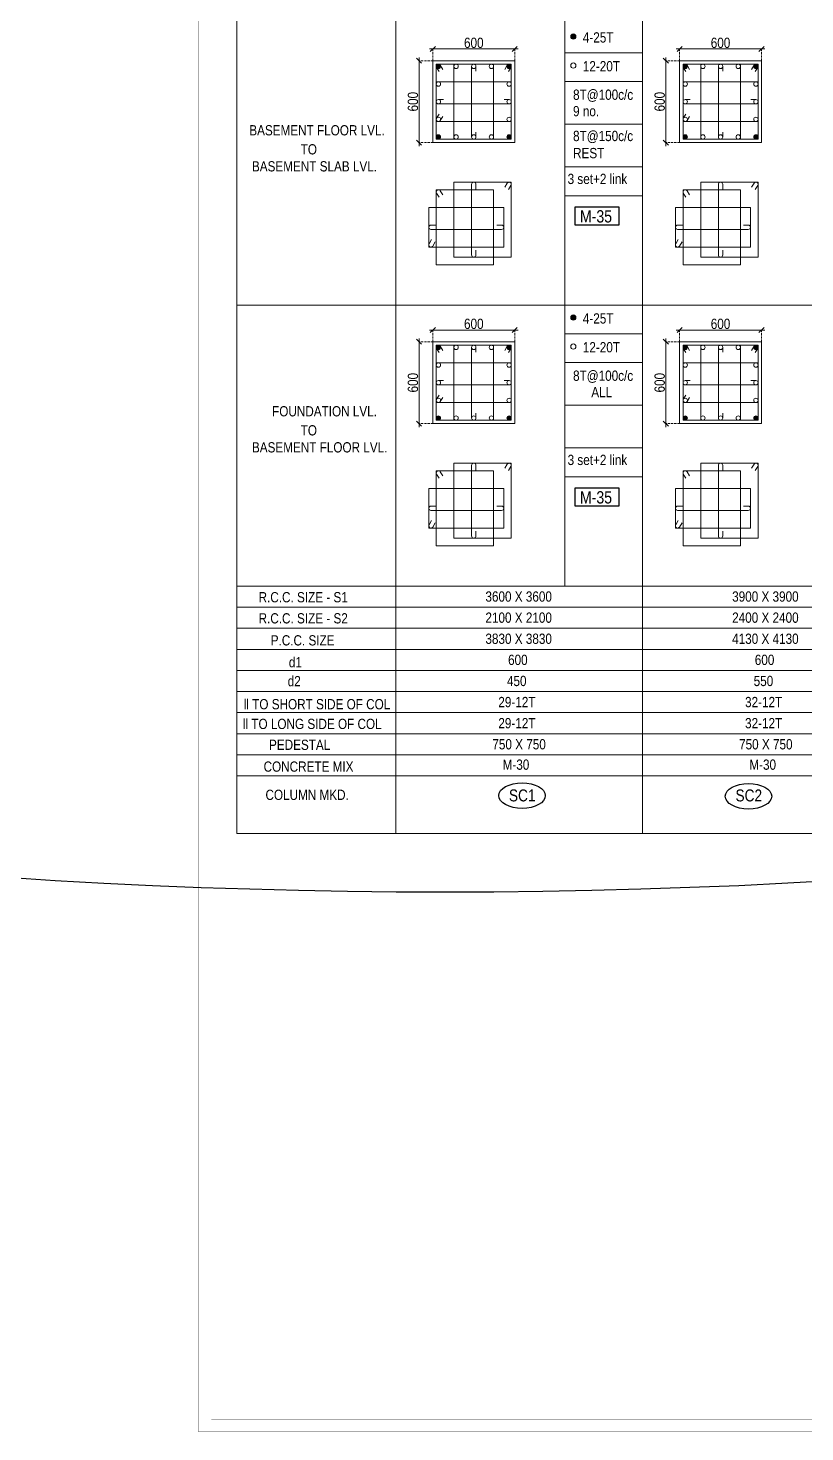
# Model space of a CAD drawing. Header units: millimetres. Extents: x 1112055 to 3390982, y -148532 to 766891.
# Drawn here: x 2082665 to 2105441, y 222347 to 263511 of the extents above; entities that cross this region are included whole.
import ezdxf
from ezdxf.enums import TextEntityAlignment as Align

# ---------------------------------------------------------------- set-up
doc = ezdxf.new("R2010")
doc.units = ezdxf.units.MM
doc.header["$PDMODE"] = 35
doc.header["$PDSIZE"] = -25
doc.linetypes.add('DASHED2', pattern=[0.375, 0.25, -0.125])
doc.linetypes.add('Hidden', pattern=[9.525, 6.35, -3.175])
for name, color, linetype, lineweight in [('B COL. SIZE DIM', 220, 'Continuous', 25), ('B COLSCH', 204, 'Continuous', 20), ('B COLUMN', 1, 'Hidden', 9), ('B STEEL', 34, 'Continuous', 15), ('B TITLE BLOCK', 250, 'Continuous', 0)]:
    doc.layers.add(name, color=color, linetype=linetype, lineweight=lineweight)
doc.layers.add('B TEXT', color=7, linetype='Continuous')
doc.layers.add('TEXT', color=7, linetype='Continuous')
doc.styles.add('dim inside', font='romans.shx', dxfattribs={"width": 0.8, "height": 125})
doc.styles.add('SWINC', font='swissc.ttf')
doc.dimstyles.new('dim inside', dxfattribs={"dimtxt": 125, "dimasz": 100, "dimexe": 0, "dimexo": 0, "dimgap": 10, "dimtad": 0, "dimdec": 0, "dimzin": 0, "dimdsep": 46, "dimtxsty": 'dim inside', "dimblk": 'SMALL', "dimcen": 0.09, "dimadec": 0, "dimazin": 0, "dimtfac": 1, "dimtdec": 0, "dimtofl": 0, "dimtmove": 0, "dimatfit": 3, "dimfxl": 1, "dimtolj": 1, "dimtzin": 0, "dimarcsym": 2})

# ---------------------------------------------------------------- blocks, each defined once
blk = doc.blocks.new('_Oblique')
at = {"color": 0, "linetype": 'ByBlock', "lineweight": -2}
blk.add_line((-0.5, -0.5), (0.5, 0.5), dxfattribs=at)
blk = doc.blocks.new('*D464')
at = {"layer": 'B COL. SIZE DIM', "color": 250, "lineweight": 9, "ltscale": 250, "transparency": 16777216}
blk.add_line((2094433, 254658), (2097033, 254658), dxfattribs=at)
at = {"layer": 'B COL. SIZE DIM', "color": 250, "linetype": 'DASHED2', "lineweight": 9, "ltscale": 250, "transparency": 16777216}
for p, q in [((2094533, 254313), (2094533, 254658)), ((2096933, 254313), (2096933, 254658))]:
    blk.add_line(p, q, dxfattribs=at)
at = {"layer": 'Defpoints', "color": 0, "ltscale": 250, "transparency": 16777216}
for p in [(2096933, 254658), (2094533, 254313), (2096933, 254313)]:
    blk.add_point(p, dxfattribs=at)
at = {"layer": 'B COL. SIZE DIM', "color": 250, "lineweight": 9, "ltscale": 250, "transparency": 16777216, "xscale": 150, "yscale": 150, "zscale": 150, "rotation": 180}
blk.add_blockref('_Oblique', (2094533, 254658), dxfattribs=at)
at = {"layer": 'B COL. SIZE DIM', "color": 250, "lineweight": 9, "ltscale": 250, "transparency": 16777216, "xscale": 150, "yscale": 150, "zscale": 150}
blk.add_blockref('_Oblique', (2096933, 254658), dxfattribs=at)
at = {"layer": 'B COL. SIZE DIM', "color": 6, "ltscale": 250, "transparency": 16777216, "insert": (2095733, 254837), "char_height": 300, "attachment_point": 5, "style": 'SWINC'}
blk.add_mtext('\\A1;600', dxfattribs=at)
blk = doc.blocks.new('*D465')
at = {"layer": 'B COL. SIZE DIM', "color": 250, "lineweight": 9, "ltscale": 250, "transparency": 16777216}
blk.add_line((2094129, 254413), (2094129, 251813), dxfattribs=at)
at = {"layer": 'B COL. SIZE DIM', "color": 250, "linetype": 'DASHED2', "lineweight": 9, "ltscale": 250, "transparency": 16777216}
for p, q in [((2094533, 254313), (2094129, 254313)), ((2094533, 251913), (2094129, 251913))]:
    blk.add_line(p, q, dxfattribs=at)
at = {"layer": 'Defpoints', "color": 0, "ltscale": 250, "transparency": 16777216}
for p in [(2094533, 254313), (2094129, 251913), (2094533, 251913)]:
    blk.add_point(p, dxfattribs=at)
at = {"layer": 'B COL. SIZE DIM', "color": 250, "lineweight": 9, "ltscale": 250, "transparency": 16777216, "xscale": 150, "yscale": 150, "zscale": 150}
for p, rotation in [((2094129, 254313), 90), ((2094129, 251913), 270)]:
    blk.add_blockref('_Oblique', p, dxfattribs=dict(at, rotation=rotation))
at = {"layer": 'B COL. SIZE DIM', "color": 6, "ltscale": 250, "transparency": 16777216, "insert": (2093950, 253113), "char_height": 300, "attachment_point": 5, "rotation": 90, "style": 'SWINC'}
blk.add_mtext('\\A1;600', dxfattribs=at)
blk = doc.blocks.new('*D466')
at = {"layer": 'B COL. SIZE DIM', "color": 250, "lineweight": 9, "ltscale": 250, "transparency": 16777216}
blk.add_line((2094433, 262898), (2097033, 262898), dxfattribs=at)
at = {"layer": 'B COL. SIZE DIM', "color": 250, "linetype": 'DASHED2', "lineweight": 9, "ltscale": 250, "transparency": 16777216}
for p, q in [((2094533, 262553), (2094533, 262898)), ((2096933, 262553), (2096933, 262898))]:
    blk.add_line(p, q, dxfattribs=at)
at = {"layer": 'Defpoints', "color": 0, "ltscale": 250, "transparency": 16777216}
for p in [(2096933, 262898), (2094533, 262553), (2096933, 262553)]:
    blk.add_point(p, dxfattribs=at)
at = {"layer": 'B COL. SIZE DIM', "color": 250, "lineweight": 9, "ltscale": 250, "transparency": 16777216, "xscale": 150, "yscale": 150, "zscale": 150, "rotation": 180}
blk.add_blockref('_Oblique', (2094533, 262898), dxfattribs=at)
at = {"layer": 'B COL. SIZE DIM', "color": 250, "lineweight": 9, "ltscale": 250, "transparency": 16777216, "xscale": 150, "yscale": 150, "zscale": 150}
blk.add_blockref('_Oblique', (2096933, 262898), dxfattribs=at)
at = {"layer": 'B COL. SIZE DIM', "color": 6, "ltscale": 250, "transparency": 16777216, "insert": (2095733, 263077), "char_height": 300, "attachment_point": 5, "style": 'SWINC'}
blk.add_mtext('\\A1;600', dxfattribs=at)
blk = doc.blocks.new('*D467')
at = {"layer": 'B COL. SIZE DIM', "color": 250, "lineweight": 9, "ltscale": 250, "transparency": 16777216}
blk.add_line((2094129, 262653), (2094129, 260053), dxfattribs=at)
at = {"layer": 'B COL. SIZE DIM', "color": 250, "linetype": 'DASHED2', "lineweight": 9, "ltscale": 250, "transparency": 16777216}
for p, q in [((2094533, 262553), (2094129, 262553)), ((2094533, 260153), (2094129, 260153))]:
    blk.add_line(p, q, dxfattribs=at)
at = {"layer": 'Defpoints', "color": 0, "ltscale": 250, "transparency": 16777216}
for p in [(2094533, 262553), (2094129, 260153), (2094533, 260153)]:
    blk.add_point(p, dxfattribs=at)
at = {"layer": 'B COL. SIZE DIM', "color": 250, "lineweight": 9, "ltscale": 250, "transparency": 16777216, "xscale": 150, "yscale": 150, "zscale": 150}
for p, rotation in [((2094129, 262553), 90), ((2094129, 260153), 270)]:
    blk.add_blockref('_Oblique', p, dxfattribs=dict(at, rotation=rotation))
at = {"layer": 'B COL. SIZE DIM', "color": 6, "ltscale": 250, "transparency": 16777216, "insert": (2093950, 261353), "char_height": 300, "attachment_point": 5, "rotation": 90, "style": 'SWINC'}
blk.add_mtext('\\A1;600', dxfattribs=at)
blk = doc.blocks.new('*D486')
at = {"layer": 'B COL. SIZE DIM', "color": 250, "lineweight": 9, "ltscale": 250, "transparency": 16777216}
blk.add_line((2101667, 254658), (2104267, 254658), dxfattribs=at)
at = {"layer": 'B COL. SIZE DIM', "color": 250, "linetype": 'DASHED2', "lineweight": 9, "ltscale": 250, "transparency": 16777216}
for p, q in [((2101767, 254313), (2101767, 254658)), ((2104167, 254313), (2104167, 254658))]:
    blk.add_line(p, q, dxfattribs=at)
at = {"layer": 'Defpoints', "color": 0, "ltscale": 250, "transparency": 16777216}
for p in [(2104167, 254658), (2101767, 254313), (2104167, 254313)]:
    blk.add_point(p, dxfattribs=at)
at = {"layer": 'B COL. SIZE DIM', "color": 250, "lineweight": 9, "ltscale": 250, "transparency": 16777216, "xscale": 150, "yscale": 150, "zscale": 150, "rotation": 180}
blk.add_blockref('_Oblique', (2101767, 254658), dxfattribs=at)
at = {"layer": 'B COL. SIZE DIM', "color": 250, "lineweight": 9, "ltscale": 250, "transparency": 16777216, "xscale": 150, "yscale": 150, "zscale": 150}
blk.add_blockref('_Oblique', (2104167, 254658), dxfattribs=at)
at = {"layer": 'B COL. SIZE DIM', "color": 6, "ltscale": 250, "transparency": 16777216, "insert": (2102967, 254837), "char_height": 300, "attachment_point": 5, "style": 'SWINC'}
blk.add_mtext('\\A1;600', dxfattribs=at)
blk = doc.blocks.new('*D487')
at = {"layer": 'B COL. SIZE DIM', "color": 250, "lineweight": 9, "ltscale": 250, "transparency": 16777216}
blk.add_line((2101363, 254413), (2101363, 251813), dxfattribs=at)
at = {"layer": 'B COL. SIZE DIM', "color": 250, "linetype": 'DASHED2', "lineweight": 9, "ltscale": 250, "transparency": 16777216}
for p, q in [((2101767, 254313), (2101363, 254313)), ((2101767, 251913), (2101363, 251913))]:
    blk.add_line(p, q, dxfattribs=at)
at = {"layer": 'Defpoints', "color": 0, "ltscale": 250, "transparency": 16777216}
for p in [(2101767, 254313), (2101363, 251913), (2101767, 251913)]:
    blk.add_point(p, dxfattribs=at)
at = {"layer": 'B COL. SIZE DIM', "color": 250, "lineweight": 9, "ltscale": 250, "transparency": 16777216, "xscale": 150, "yscale": 150, "zscale": 150}
for p, rotation in [((2101363, 254313), 90), ((2101363, 251913), 270)]:
    blk.add_blockref('_Oblique', p, dxfattribs=dict(at, rotation=rotation))
at = {"layer": 'B COL. SIZE DIM', "color": 6, "ltscale": 250, "transparency": 16777216, "insert": (2101184, 253113), "char_height": 300, "attachment_point": 5, "rotation": 90, "style": 'SWINC'}
blk.add_mtext('\\A1;600', dxfattribs=at)
blk = doc.blocks.new('*D476')
at = {"layer": 'B COL. SIZE DIM', "color": 250, "lineweight": 9, "ltscale": 250, "transparency": 16777216}
blk.add_line((2101667, 262898), (2104267, 262898), dxfattribs=at)
at = {"layer": 'B COL. SIZE DIM', "color": 250, "linetype": 'DASHED2', "lineweight": 9, "ltscale": 250, "transparency": 16777216}
for p, q in [((2101767, 262553), (2101767, 262898)), ((2104167, 262553), (2104167, 262898))]:
    blk.add_line(p, q, dxfattribs=at)
at = {"layer": 'Defpoints', "color": 0, "ltscale": 250, "transparency": 16777216}
for p in [(2104167, 262898), (2101767, 262553), (2104167, 262553)]:
    blk.add_point(p, dxfattribs=at)
at = {"layer": 'B COL. SIZE DIM', "color": 250, "lineweight": 9, "ltscale": 250, "transparency": 16777216, "xscale": 150, "yscale": 150, "zscale": 150, "rotation": 180}
blk.add_blockref('_Oblique', (2101767, 262898), dxfattribs=at)
at = {"layer": 'B COL. SIZE DIM', "color": 250, "lineweight": 9, "ltscale": 250, "transparency": 16777216, "xscale": 150, "yscale": 150, "zscale": 150}
blk.add_blockref('_Oblique', (2104167, 262898), dxfattribs=at)
at = {"layer": 'B COL. SIZE DIM', "color": 6, "ltscale": 250, "transparency": 16777216, "insert": (2102967, 263077), "char_height": 300, "attachment_point": 5, "style": 'SWINC'}
blk.add_mtext('\\A1;600', dxfattribs=at)
blk = doc.blocks.new('*D477')
at = {"layer": 'B COL. SIZE DIM', "color": 250, "lineweight": 9, "ltscale": 250, "transparency": 16777216}
blk.add_line((2101363, 262653), (2101363, 260053), dxfattribs=at)
at = {"layer": 'B COL. SIZE DIM', "color": 250, "linetype": 'DASHED2', "lineweight": 9, "ltscale": 250, "transparency": 16777216}
for p, q in [((2101767, 262553), (2101363, 262553)), ((2101767, 260153), (2101363, 260153))]:
    blk.add_line(p, q, dxfattribs=at)
at = {"layer": 'Defpoints', "color": 0, "ltscale": 250, "transparency": 16777216}
for p in [(2101767, 262553), (2101363, 260153), (2101767, 260153)]:
    blk.add_point(p, dxfattribs=at)
at = {"layer": 'B COL. SIZE DIM', "color": 250, "lineweight": 9, "ltscale": 250, "transparency": 16777216, "xscale": 150, "yscale": 150, "zscale": 150}
for p, rotation in [((2101363, 262553), 90), ((2101363, 260153), 270)]:
    blk.add_blockref('_Oblique', p, dxfattribs=dict(at, rotation=rotation))
at = {"layer": 'B COL. SIZE DIM', "color": 6, "ltscale": 250, "transparency": 16777216, "insert": (2101184, 261353), "char_height": 300, "attachment_point": 5, "rotation": 90, "style": 'SWINC'}
blk.add_mtext('\\A1;600', dxfattribs=at)

msp = doc.modelspace()

# ---------------------------------------------------------------- hatches: boundary and pattern name
at = {"layer": 'B STEEL', "lineweight": 9, "ltscale": 0.5}
h = msp.add_hatch(color=34, dxfattribs=at)
edge = h.paths.add_edge_path()
edge.add_arc((2098651.5, 263262.1), 76.8, 0, 360)
h = msp.add_hatch(color=34, dxfattribs=at)
edge = h.paths.add_edge_path()
edge.add_arc((2094697.1, 262388.9), 64, 0, 360)
h = msp.add_hatch(color=34, dxfattribs=at)
edge = h.paths.add_edge_path()
edge.add_arc((2096769.1, 262388.9), 64, 180, 540, ccw=False)
h = msp.add_hatch(color=34, dxfattribs=at)
edge = h.paths.add_edge_path()
edge.add_arc((2101930.7, 262388.9), 64, 0, 360)
h = msp.add_hatch(color=34, dxfattribs=at)
edge = h.paths.add_edge_path()
edge.add_arc((2104002.6, 262388.9), 64, 180, 540, ccw=False)
h = msp.add_hatch(color=34, dxfattribs=at)
edge = h.paths.add_edge_path()
edge.add_arc((2094697.1, 260317), 64, 0, 360, ccw=False)
h = msp.add_hatch(color=34, dxfattribs=at)
edge = h.paths.add_edge_path()
edge.add_arc((2096769.1, 260317), 64, -180, 180)
h = msp.add_hatch(color=34, dxfattribs=at)
edge = h.paths.add_edge_path()
edge.add_arc((2101930.7, 260317), 64, 0, 360, ccw=False)
h = msp.add_hatch(color=34, dxfattribs=at)
edge = h.paths.add_edge_path()
edge.add_arc((2104002.6, 260317), 64, -180, 180)
h = msp.add_hatch(color=34, dxfattribs=at)
edge = h.paths.add_edge_path()
edge.add_arc((2098651.5, 255022.3), 76.8, 0, 360)
h = msp.add_hatch(color=34, dxfattribs=at)
edge = h.paths.add_edge_path()
edge.add_arc((2094697.1, 254149.1), 64, 0, 360)
h = msp.add_hatch(color=34, dxfattribs=at)
edge = h.paths.add_edge_path()
edge.add_arc((2096769.1, 254149.1), 64, 180, 540, ccw=False)
h = msp.add_hatch(color=34, dxfattribs=at)
edge = h.paths.add_edge_path()
edge.add_arc((2101930.7, 254149.1), 64, 0, 360)
h = msp.add_hatch(color=34, dxfattribs=at)
edge = h.paths.add_edge_path()
edge.add_arc((2104002.6, 254149.1), 64, 180, 540, ccw=False)
h = msp.add_hatch(color=34, dxfattribs=at)
edge = h.paths.add_edge_path()
edge.add_arc((2094697.1, 252077.1), 64, 0, 360, ccw=False)
h = msp.add_hatch(color=34, dxfattribs=at)
edge = h.paths.add_edge_path()
edge.add_arc((2096769.1, 252077.1), 64, -180, 180)
h = msp.add_hatch(color=34, dxfattribs=at)
edge = h.paths.add_edge_path()
edge.add_arc((2101930.7, 252077.1), 64, 0, 360, ccw=False)
h = msp.add_hatch(color=34, dxfattribs=at)
edge = h.paths.add_edge_path()
edge.add_arc((2104002.6, 252077.1), 64, -180, 180)

# ---------------------------------------------------------------- linework, layer by layer
at = {"color": 2, "lineweight": 30}
msp.add_arc((2094904.1, 432360.2), 194175.1, 224.19202, 278.08245, dxfattribs=at)
at = {"layer": 'B COLSCH', "color": 250, "lineweight": 0}
for p, q in [((2088785.4, 297908.8), (2088785.4, 239898.1)), ((2093446, 296589.8), (2093446, 239898.1)), ((2098405.2, 296589.8), (2098405.2, 247150.7)), ((2100679.6, 296589.8), (2100679.6, 239898.1)), ((2098405.2, 262785.4), (2100679.6, 262785.4)), ((2098405.2, 261940.4), (2100679.6, 261940.4)), ((2098405.2, 260690.7), (2100679.6, 260690.7)), ((2098405.2, 259440.9), (2100679.6, 259440.9)), ((2098405.2, 258595.9), (2100679.6, 258595.9)), ((2088785.4, 255390.6), (2230883.4, 255390.6)), ((2098405.2, 254545.6), (2100679.6, 254545.6)), ((2098405.2, 253700.6), (2100679.6, 253700.6)), ((2098405.2, 252450.8), (2100679.6, 252450.8)), ((2098405.2, 251201.1), (2100679.6, 251201.1)), ((2098405.2, 250356.1), (2100679.6, 250356.1)), ((2088785.4, 247150.7), (2230883.4, 247150.7)), ((2088785.4, 246531.9), (2115146.7, 246531.9)), ((2088785.4, 245913), (2115146.7, 245913)), ((2088785.4, 245294.2), (2115146.7, 245294.2)), ((2088785.4, 244675.3), (2115146.7, 244675.3)), ((2088785.4, 244056.4), (2115146.7, 244056.4)), ((2088785.4, 243437.6), (2115146.7, 243437.6)), ((2088785.4, 242818.7), (2115146.7, 242818.7)), ((2088785.4, 242199.8), (2230883.4, 242199.8)), ((2088785.4, 241581), (2230883.4, 241581)), ((2088785.4, 239898.1), (2230883.4, 239898.1))]:
    msp.add_line(p, q, dxfattribs=at)
at = {"layer": 'B COLUMN', "color": 1, "linetype": 'ByBlock', "lineweight": 20}
for points in [[(2094533.1, 260153), (2096933.1, 260153), (2096933.1, 262553), (2094533.1, 262553)], [(2101766.6, 260153), (2104166.6, 260153), (2104166.6, 262553), (2101766.6, 262553)], [(2094533.1, 251913.1), (2096933.1, 251913.1), (2096933.1, 254313.1), (2094533.1, 254313.1)], [(2101766.6, 251913.1), (2104166.6, 251913.1), (2104166.6, 254313.1), (2101766.6, 254313.1)]]:
    msp.add_lwpolyline(points, close=True, dxfattribs=at)
at = {"layer": 'B STEEL', "color": 34, "lineweight": 9, "ltscale": 0.5}
for points in [[(2094717.4, 262233.9), (2094642.6, 262355.4, -1), (2094751.6, 262422.5), (2094826.4, 262301)], [(2095797.1, 260459.6), (2095797.1, 260317, -1), (2095669.1, 260317), (2095669.1, 262388.9, -1), (2095797.1, 262388.9), (2095797.1, 262246.3)], [(2096748.8, 262233.9), (2096823.6, 262355.4, 1), (2096714.6, 262422.5), (2096639.8, 262301)], [(2101950.9, 262233.9), (2101876.1, 262355.4, -1), (2101985.2, 262422.5), (2102060, 262301)], [(2103030.7, 260459.6), (2103030.7, 260317, -1), (2102902.6, 260317), (2102902.6, 262388.9, -1), (2103030.7, 262388.9), (2103030.7, 262246.3)], [(2103982.4, 262233.9), (2104057.1, 262355.4, 1), (2103948.1, 262422.5), (2103873.3, 262301)], [(2096626.4, 261417), (2096769.1, 261417, -1), (2096769.1, 261288.9), (2094697.1, 261288.9, -1), (2094697.1, 261417), (2094839.8, 261417)], [(2103860, 261417), (2104002.6, 261417, -1), (2104002.6, 261288.9), (2101930.7, 261288.9, -1), (2101930.7, 261417), (2102073.3, 261417)], [(2094717.4, 260990), (2094642.6, 260868.5, 1), (2094751.6, 260801.4), (2094826.4, 260922.9)], [(2101950.9, 260990), (2101876.1, 260868.5, 1), (2101985.2, 260801.4), (2102060, 260922.9)], [(2095797.1, 257001.9), (2095797.1, 256859.2, -1), (2095669.1, 256859.2), (2095669.1, 258931.2, -1), (2095797.1, 258931.2), (2095797.1, 258788.5)], [(2096748.8, 258776.1), (2096823.6, 258897.6, 1), (2096714.6, 258964.7), (2096639.8, 258843.2)], [(2103030.7, 257001.9), (2103030.7, 256859.2, -1), (2102902.6, 256859.2), (2102902.6, 258931.2, -1), (2103030.7, 258931.2), (2103030.7, 258788.5)], [(2103982.4, 258776.1), (2104057.1, 258897.6, 1), (2103948.1, 258964.7), (2103873.3, 258843.2)], [(2094717.4, 258553.1), (2094642.6, 258674.5, -1), (2094751.6, 258741.7), (2094826.4, 258620.2)], [(2101950.9, 258553.1), (2101876.1, 258674.5, -1), (2101985.2, 258741.7), (2102060, 258620.2)], [(2096405.2, 257736.1), (2096547.8, 257736.1, -1), (2096547.8, 257608.1), (2094475.8, 257608.1, -1), (2094475.8, 257736.1), (2094618.5, 257736.1)], [(2103638.7, 257736.1), (2103781.3, 257736.1, -1), (2103781.3, 257608.1), (2101709.4, 257608.1, -1), (2101709.4, 257736.1), (2101852, 257736.1)], [(2094496.1, 257309.2), (2094421.3, 257187.7, 1), (2094530.4, 257120.6), (2094605.1, 257242.1)], [(2101729.6, 257309.2), (2101654.9, 257187.7, 1), (2101763.9, 257120.6), (2101838.7, 257242.1)], [(2094717.4, 253994.1), (2094642.6, 254115.5, -1), (2094751.6, 254182.7), (2094826.4, 254061.2)], [(2095797.1, 252219.8), (2095797.1, 252077.1, -1), (2095669.1, 252077.1), (2095669.1, 254149.1, -1), (2095797.1, 254149.1), (2095797.1, 254006.5)], [(2096748.8, 253994.1), (2096823.6, 254115.5, 1), (2096714.6, 254182.7), (2096639.8, 254061.2)], [(2101950.9, 253994.1), (2101876.1, 254115.5, -1), (2101985.2, 254182.7), (2102060, 254061.2)], [(2103030.7, 252219.8), (2103030.7, 252077.1, -1), (2102902.6, 252077.1), (2102902.6, 254149.1, -1), (2103030.7, 254149.1), (2103030.7, 254006.5)], [(2103982.4, 253994.1), (2104057.1, 254115.5, 1), (2103948.1, 254182.7), (2103873.3, 254061.2)], [(2096626.4, 253177.1), (2096769.1, 253177.1, -1), (2096769.1, 253049.1), (2094697.1, 253049.1, -1), (2094697.1, 253177.1), (2094839.8, 253177.1)], [(2103860, 253177.1), (2104002.6, 253177.1, -1), (2104002.6, 253049.1), (2101930.7, 253049.1, -1), (2101930.7, 253177.1), (2102073.3, 253177.1)], [(2094717.4, 252750.2), (2094642.6, 252628.7, 1), (2094751.6, 252561.6), (2094826.4, 252683.1)], [(2101950.9, 252750.2), (2101876.1, 252628.7, 1), (2101985.2, 252561.6), (2102060, 252683.1)], [(2095797.1, 248762), (2095797.1, 248619.4, -1), (2095669.1, 248619.4), (2095669.1, 250691.3, -1), (2095797.1, 250691.3), (2095797.1, 250548.7)], [(2096748.8, 250536.3), (2096823.6, 250657.8, 1), (2096714.6, 250724.9), (2096639.8, 250603.4)], [(2103030.7, 248762), (2103030.7, 248619.4, -1), (2102902.6, 248619.4), (2102902.6, 250691.3, -1), (2103030.7, 250691.3), (2103030.7, 250548.7)], [(2103982.4, 250536.3), (2104057.1, 250657.8, 1), (2103948.1, 250724.9), (2103873.3, 250603.4)], [(2094717.4, 250313.2), (2094642.6, 250434.7, -1), (2094751.6, 250501.8), (2094826.4, 250380.3)], [(2101950.9, 250313.2), (2101876.1, 250434.7, -1), (2101985.2, 250501.8), (2102060, 250380.3)], [(2096405.2, 249496.3), (2096547.8, 249496.3, -1), (2096547.8, 249368.3), (2094475.8, 249368.3, -1), (2094475.8, 249496.3), (2094618.5, 249496.3)], [(2103638.7, 249496.3), (2103781.3, 249496.3, -1), (2103781.3, 249368.3), (2101709.4, 249368.3, -1), (2101709.4, 249496.3), (2101852, 249496.3)], [(2094496.1, 249069.3), (2094421.3, 248947.8, 1), (2094530.4, 248880.7), (2094605.1, 249002.2)], [(2101729.6, 249069.3), (2101654.9, 248947.8, 1), (2101763.9, 248880.7), (2101838.7, 249002.2)]]:
    msp.add_lwpolyline(points, format="xyb", dxfattribs=at)
for points in [[(2096315.1, 262453), (2096315.1, 260253), (2094633.1, 260253), (2094633.1, 262453)], [(2096833.1, 262453), (2096833.1, 260253), (2095151.1, 260253), (2095151.1, 262453)], [(2103548.7, 262453), (2103548.7, 260253), (2101866.6, 260253), (2101866.6, 262453)], [(2104066.6, 262453), (2104066.6, 260253), (2102384.6, 260253), (2102384.6, 262453)], [(2094633.1, 260771), (2096833.1, 260771), (2096833.1, 261935), (2094633.1, 261935)], [(2101866.6, 260771), (2104066.6, 260771), (2104066.6, 261935), (2101866.6, 261935)], [(2096833.1, 258995.2), (2096833.1, 256795.2), (2095151.1, 256795.2), (2095151.1, 258995.2)], [(2104066.6, 258995.2), (2104066.6, 256795.2), (2102384.6, 256795.2), (2102384.6, 258995.2)], [(2096315.1, 258772.1), (2096315.1, 256572.1), (2094633.1, 256572.1), (2094633.1, 258772.1)], [(2103548.7, 258772.1), (2103548.7, 256572.1), (2101866.6, 256572.1), (2101866.6, 258772.1)], [(2094411.8, 257090.1), (2096611.8, 257090.1), (2096611.8, 258254.1), (2094411.8, 258254.1)], [(2101645.4, 257090.1), (2103845.4, 257090.1), (2103845.4, 258254.1), (2101645.4, 258254.1)], [(2096315.1, 254213.1), (2096315.1, 252013.1), (2094633.1, 252013.1), (2094633.1, 254213.1)], [(2096833.1, 254213.1), (2096833.1, 252013.1), (2095151.1, 252013.1), (2095151.1, 254213.1)], [(2103548.7, 254213.1), (2103548.7, 252013.1), (2101866.6, 252013.1), (2101866.6, 254213.1)], [(2104066.6, 254213.1), (2104066.6, 252013.1), (2102384.6, 252013.1), (2102384.6, 254213.1)], [(2094633.1, 252531.1), (2096833.1, 252531.1), (2096833.1, 253695.1), (2094633.1, 253695.1)], [(2101866.6, 252531.1), (2104066.6, 252531.1), (2104066.6, 253695.1), (2101866.6, 253695.1)], [(2096833.1, 250755.3), (2096833.1, 248555.3), (2095151.1, 248555.3), (2095151.1, 250755.3)], [(2104066.6, 250755.3), (2104066.6, 248555.3), (2102384.6, 248555.3), (2102384.6, 250755.3)], [(2096315.1, 250532.3), (2096315.1, 248332.3), (2094633.1, 248332.3), (2094633.1, 250532.3)], [(2103548.7, 250532.3), (2103548.7, 248332.3), (2101866.6, 248332.3), (2101866.6, 250532.3)], [(2094411.8, 248850.3), (2096611.8, 248850.3), (2096611.8, 250014.3), (2094411.8, 250014.3)], [(2101645.4, 248850.3), (2103845.4, 248850.3), (2103845.4, 250014.3), (2101645.4, 250014.3)]]:
    msp.add_lwpolyline(points, close=True, dxfattribs=at)
for centre, radius in [((2098651.5, 263262.1), 76.8), ((2094697.1, 262388.9), 64), ((2095215.1, 262388.9), 64), ((2095733.1, 262388.9), 64), ((2096251.1, 262388.9), 64), ((2096769.1, 262388.9), 64), ((2098651.5, 262411.9), 76.8), ((2101930.7, 262388.9), 64), ((2102448.7, 262388.9), 64), ((2102966.6, 262388.9), 64), ((2103484.6, 262388.9), 64), ((2104002.6, 262388.9), 64), ((2094697.1, 261871), 64), ((2096769.1, 261871), 64), ((2101930.7, 261871), 64), ((2104002.6, 261871), 64), ((2094697.1, 261353), 64), ((2096769.1, 261353), 64), ((2101930.7, 261353), 64), ((2104002.6, 261353), 64), ((2094697.1, 260835), 64), ((2096769.1, 260835), 64), ((2101930.7, 260835), 64), ((2104002.6, 260835), 64), ((2094697.1, 260317), 64), ((2095215.1, 260317), 64), ((2095733.1, 260317), 64), ((2096251.1, 260317), 64), ((2096769.1, 260317), 64), ((2101930.7, 260317), 64), ((2102448.7, 260317), 64), ((2102966.6, 260317), 64), ((2103484.6, 260317), 64), ((2104002.6, 260317), 64), ((2098651.5, 255022.3), 76.8), ((2094697.1, 254149.1), 64), ((2095215.1, 254149.1), 64), ((2095733.1, 254149.1), 64), ((2096251.1, 254149.1), 64), ((2096769.1, 254149.1), 64), ((2098651.5, 254172), 76.8), ((2101930.7, 254149.1), 64), ((2102448.7, 254149.1), 64), ((2102966.6, 254149.1), 64), ((2103484.6, 254149.1), 64), ((2104002.6, 254149.1), 64), ((2094697.1, 253631.1), 64), ((2096769.1, 253631.1), 64), ((2101930.7, 253631.1), 64), ((2104002.6, 253631.1), 64), ((2094697.1, 253113.1), 64), ((2096769.1, 253113.1), 64), ((2101930.7, 253113.1), 64), ((2104002.6, 253113.1), 64), ((2094697.1, 252595.1), 64), ((2096769.1, 252595.1), 64), ((2101930.7, 252595.1), 64), ((2104002.6, 252595.1), 64), ((2094697.1, 252077.1), 64), ((2095215.1, 252077.1), 64), ((2095733.1, 252077.1), 64), ((2096251.1, 252077.1), 64), ((2096769.1, 252077.1), 64), ((2101930.7, 252077.1), 64), ((2102448.7, 252077.1), 64), ((2102966.6, 252077.1), 64), ((2103484.6, 252077.1), 64), ((2104002.6, 252077.1), 64)]:
    msp.add_circle(centre, radius, dxfattribs=at)
at = {"layer": 'B TEXT', "color": 1}
for points in [[(2098708.9, 258266.9), (2099983.4, 258266.9), (2099983.4, 257728.9), (2098708.9, 257728.9)], [(2098708.9, 250027), (2099983.4, 250027), (2099983.4, 249489.1), (2098708.9, 249489.1)]]:
    msp.add_lwpolyline(points, close=True, dxfattribs=at)
at = {"layer": 'B TEXT', "color": 250}
for centre in [(2097148.2, 241005.5), (2103787.1, 240985.5)]:
    msp.add_ellipse(centre, major_axis=(681.3, 0), ratio=0.5492639, dxfattribs=at)
at = {"layer": 'B TITLE BLOCK', "color": 1, "const_width": 8.39}
msp.add_lwpolyline([(2087664.3, 299030), (2087664.3, 222350.9), (2243063.3, 222350.9), (2243063.3, 299030)], close=True, dxfattribs=at)
at = {"layer": 'B TITLE BLOCK', "color": 250, "lineweight": 0, "const_width": 8.39}
msp.add_lwpolyline([(2088038, 298656.3), (2088038, 222724.6), (2242689.6, 222724.6), (2242689.6, 298656.3)], close=True, dxfattribs=at)

# ---------------------------------------------------------------- texts
at = {"layer": 'B TEXT', "style": 'SWINC'}
for s, p in [('4-25T', (2098930, 263087.6)), ('12-20T', (2098930, 262242.6)), ('8T@100c/c', (2098643.1, 261407.7)), ('9 no.', (2098643.1, 260926)), ('8T@150c/c', (2098643.1, 260197.8)), ('REST', (2098643.1, 259695.5)), ('3 set+2 link', (2098483.4, 258938.4)), ('4-25T', (2098930, 254847.7)), ('12-20T', (2098930, 254002.7)), ('8T@100c/c', (2098643.1, 253167.9)), ('ALL', (2099177.8, 252686.1)), ('3 set+2 link', (2098483.4, 250698.6))]:
    msp.add_text(s, height=300, dxfattribs=at).set_placement(p)
at = {"layer": 'B TEXT', "color": 1, "style": 'SWINC'}
for s, height, p in [('BASEMENT FLOOR LVL.', 300, (2089150.3, 260274.8)), ('TO', 300, (2090657.3, 259716.8)), ('BASEMENT SLAB LVL.', 300, (2089228.4, 259217.5)), ('M-35', 360, (2098846.2, 257702.4)), ('FOUNDATION LVL.', 300, (2089819.8, 252035)), ('TO', 300, (2090657.3, 251476.9)), ('BASEMENT FLOOR LVL.', 300, (2089228.4, 250977.7)), ('M-35', 360, (2098846.2, 249462.5))]:
    msp.add_text(s, height=height, dxfattribs=at).set_placement(p, align=Align.BOTTOM_LEFT)
at = {"layer": 'B TEXT', "style": 'SWINC'}
for s, p in [('3600 X 3600', (2096074, 246602.6)), ('3900 X 3900', (2103307.6, 246602.6)), ('2100 X 2100', (2096074, 245983.8)), ('2400 X 2400', (2103307.6, 245983.8)), ('3830 X 3830', (2096074, 245364.9)), ('4130 X 4130', (2103307.6, 245364.9)), ('600', (2096737.9, 244746.1)), ('600', (2103971.4, 244746.1)), ('450', (2096704.8, 244127.2)), ('550', (2103938.3, 244127.2)), ('29-12T', (2096452.6, 243508.3)), ('32-12T', (2103686.2, 243508.3)), ('29-12T', (2096452.6, 242889.5)), ('32-12T', (2103686.2, 242889.5)), ('750 X 750', (2096277.5, 242270.6)), ('750 X 750', (2103511.1, 242270.6)), ('M-30', (2096578.1, 241673.3)), ('M-30', (2103811.6, 241673.3))]:
    msp.add_text(s, height=300, dxfattribs=at).set_placement(p, align=Align.BOTTOM_LEFT)
at = {"layer": 'B TEXT', "color": 1, "style": 'SWINC'}
msp.add_text('COLUMN MKD.', height=300, dxfattribs=at).set_placement((2089625.7, 240878.6))
at = {"layer": 'B TEXT', "color": 6, "style": 'SWINC'}
for s, p in [('SC1', (2096762.8, 240835.8)), ('SC2', (2103405.4, 240835.8))]:
    msp.add_text(s, height=350, dxfattribs=at).set_placement(p)
at = {"layer": 'B TITLE BLOCK', "color": 251, "attachment_point": 2, "style": 'SWINC'}
for width, heights, insert, char_height in [(482147.504, [67819.6], (2313291.7, 247894.7), 184.392), (667332.186, [93867.9], (2234304.9, 235665.9), 255.214)]:
    msp.add_mtext_dynamic_manual_height_columns('\\pxsm1,qj;{\\fBankGothic Lt BT|b0|i0|c0|p34;BHOOMI\\P\\ps*,q*;\\fGost|b0|i0|c0|p2;\\H0.8x;- CONSULTANTS -\\C1; }', width=width, gutter_width=0, heights=heights, dxfattribs=dict(at, insert=insert, char_height=char_height))
at = {"layer": 'TEXT', "color": 1, "style": 'SWINC'}
for s, p in [('R.C.C. SIZE - S1', (2089423.4, 246582.9)), ('R.C.C. SIZE - S2', (2089423.4, 245964.1)), ('P.C.C. SIZE', (2089778.9, 245317.9)), ('d1', (2090311, 244676.5)), ('d2', (2090276.9, 244121.4)), ('ll TO SHORT SIDE OF COL', (2088987.9, 243446.4)), ('ll TO LONG SIDE OF COL', (2088962.8, 242867.7)), ('CONCRETE MIX', (2089570.6, 241616))]:
    msp.add_text(s, height=300, dxfattribs=at).set_placement(p, align=Align.BOTTOM_LEFT)
msp.add_text('PEDESTAL', height=300, dxfattribs=at).set_placement((2089729.2, 242345.1))

# ---------------------------------------------------------------- dimensions: what is measured, and where the dimension line sits
at = {"layer": 'B COL. SIZE DIM', "color": 250, "ltscale": 250}
for base, p1, p2, picture, middle in [((2096933.1, 262897.9), (2094533.1, 262553), (2096933.1, 262553), '*D466', (2095733.1, 263076.9)), ((2104166.6, 262897.9), (2101766.6, 262553), (2104166.6, 262553), '*D476', (2102966.6, 263076.9)), ((2096933.1, 254658.1), (2094533.1, 254313.1), (2096933.1, 254313.1), '*D464', (2095733.1, 254837.1)), ((2104166.6, 254658.1), (2101766.6, 254313.1), (2104166.6, 254313.1), '*D486', (2102966.6, 254837.1))]:
    dim = msp.add_linear_dim(base=base, p1=p1, p2=p2, dimstyle='dim inside', override={"dimtxt": 300, "dimasz": 150, "dimgap": 25, "dimtad": 3, "dimlfac": 0.25, "dimtxsty": 'SWINC', "dimblk1": 'Oblique', "dimblk2": 'Oblique', "dimsah": 1, "dimdle": 100, "dimclrd": 250, "dimclre": 250, "dimclrt": 6, "dimfxl": 1000, "dimlwd": 9, "dimlwe": 9}, dxfattribs=at)
    dim.commit()
    dim.dimension.update_dxf_attribs({"geometry": picture, "text_midpoint": middle})
for base, p1, p2, picture, middle in [((2094129.2, 260153), (2094533.1, 262553), (2094533.1, 260153), '*D467', (2093950.2, 261353)), ((2101362.8, 260153), (2101766.6, 262553), (2101766.6, 260153), '*D477', (2101183.8, 261353)), ((2094129.2, 251913.1), (2094533.1, 254313.1), (2094533.1, 251913.1), '*D465', (2093950.2, 253113.1)), ((2101362.8, 251913.1), (2101766.6, 254313.1), (2101766.6, 251913.1), '*D487', (2101183.8, 253113.1))]:
    dim = msp.add_linear_dim(base=base, p1=p1, p2=p2, angle=90, dimstyle='dim inside', override={"dimtxt": 300, "dimasz": 150, "dimgap": 25, "dimtad": 3, "dimlfac": 0.25, "dimtxsty": 'SWINC', "dimblk1": 'Oblique', "dimblk2": 'Oblique', "dimsah": 1, "dimdle": 100, "dimclrd": 250, "dimclre": 250, "dimclrt": 6, "dimfxl": 1000, "dimlwd": 9, "dimlwe": 9}, dxfattribs=at)
    dim.commit()
    dim.dimension.update_dxf_attribs({"geometry": picture, "text_midpoint": middle})

doc.saveas('drawing.dxf')
